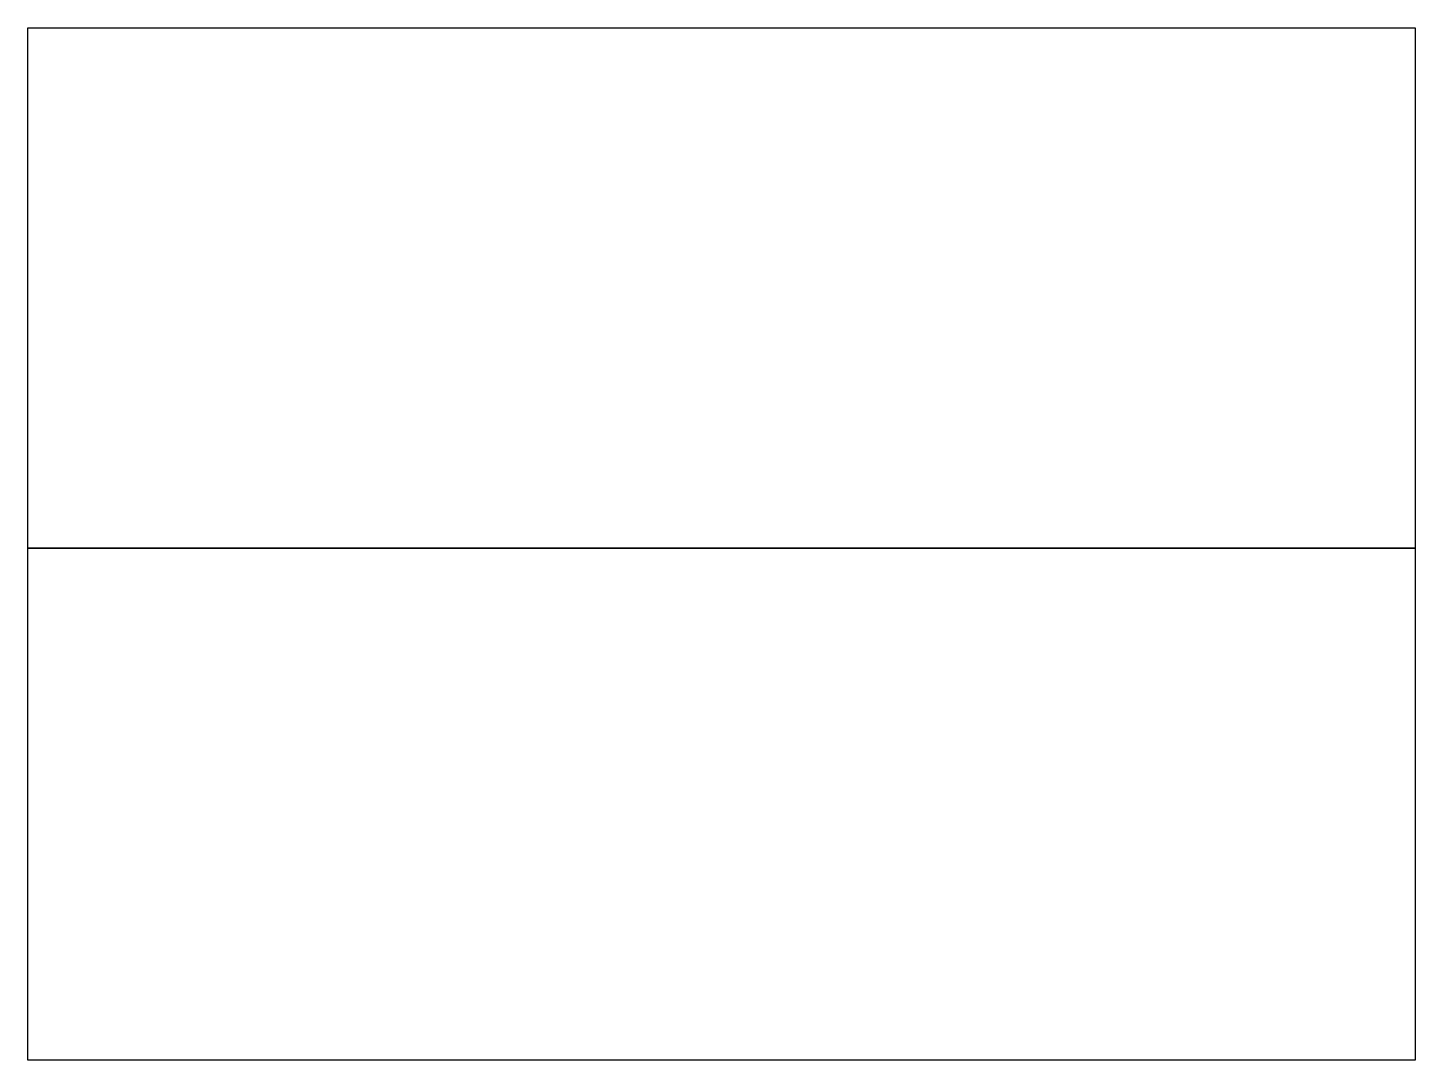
# Model space of a CAD drawing. Header units: millimetres. Extents: x 5 to 415, y 48 to 251.
# Drawn here: x 323.462 to 326.425, y 180.605 to 182.809 of the extents above; entities that cross this region are included whole.
import ezdxf

# ---------------------------------------------------------------- set-up
doc = ezdxf.new("R2010")
doc.units = ezdxf.units.MM
doc.layers.add('P', color=7, linetype='Continuous')

msp = doc.modelspace()

# ---------------------------------------------------------------- linework, layer by layer
at = {"layer": 'P'}
for points in [[(323.462, 181.698), (323.462, 182.809)], [(323.462, 182.809), (326.425, 182.809)], [(326.425, 182.809), (326.425, 181.698)], [(326.425, 181.698), (323.462, 181.698)], [(323.462, 180.605), (323.462, 181.698)], [(323.462, 181.698), (326.425, 181.698)], [(326.425, 181.698), (326.425, 180.605)], [(326.425, 180.605), (323.462, 180.605)]]:
    msp.add_lwpolyline(points, dxfattribs=at)

doc.saveas('drawing.dxf')
